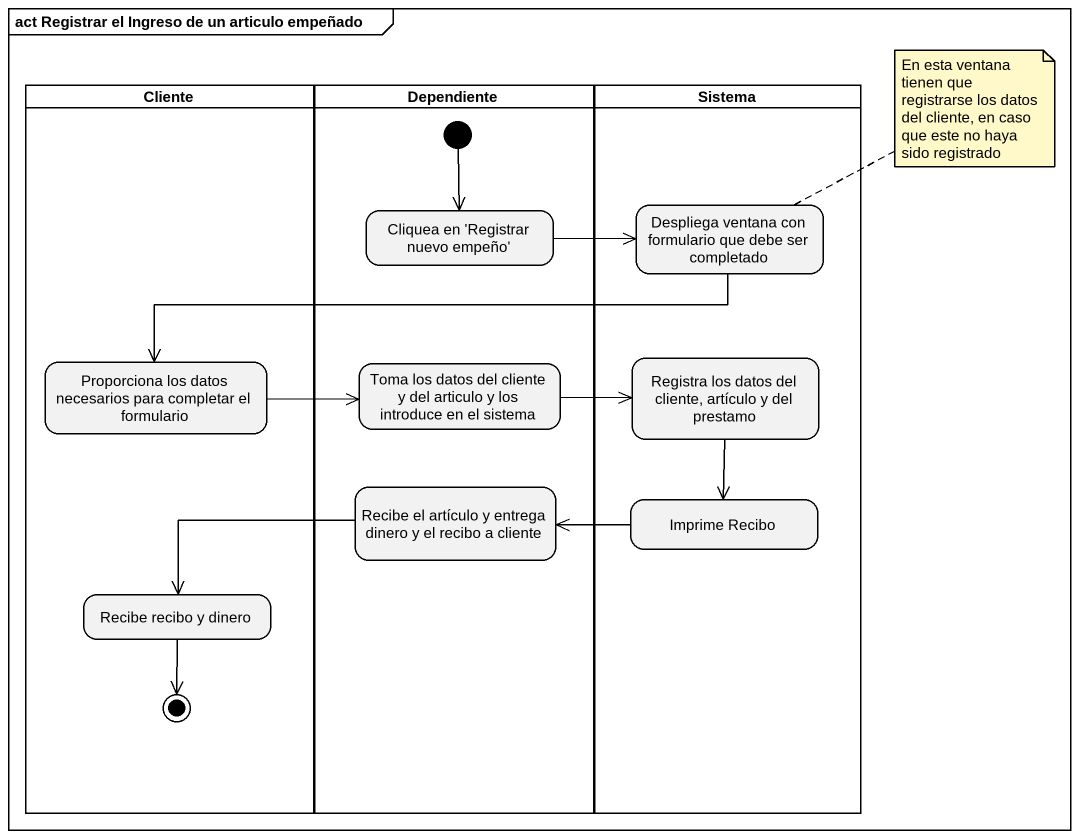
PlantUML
@startuml
mainframe act Registrar el Ingreso de un articulo empeñado
hide empty description
state Cliente <<partition>> {
  state "Proporciona los datos necesarios para completar el formulario" as Proporciona_los_datos
  state "Recibe recibo y dinero" as Recibe_recibo_y_dinero
  Recibe_recibo_y_dinero --> [*]
}
state Dependiente <<partition>> {
  state "Cliquea en 'Registrar nuevo empeño'" as Cliquea_en_Registrar_nuevo
  state "Toma los datos del cliente y del articulo y los introduce en el sistema" as Toma_los_datos_del_cliente
  state "Recibe el artículo y entrega dinero y el recibo a cliente" as Recibe_el_artículo_y
  [*] --> Cliquea_en_Registrar_nuevo
}
state Sistema <<partition>> {
  state "Despliega ventana con formulario que debe ser completado" as Despliega_ventana_con
  state "Registra los datos del cliente, artículo y del prestamo" as Registra_los_datos_del
  state "Imprime Recibo" as Imprime_Recibo
}
Cliquea_en_Registrar_nuevo -right-> Despliega_ventana_con
Despliega_ventana_con -left-> Proporciona_los_datos
Proporciona_los_datos -right-> Toma_los_datos_del_cliente
Toma_los_datos_del_cliente -right-> Registra_los_datos_del
Registra_los_datos_del --> Imprime_Recibo
Recibe_el_artículo_y -left-> Recibe_recibo_y_dinero
Imprime_Recibo -left-> Recibe_el_artículo_y
note right of Despliega_ventana_con : En esta ventana tienen que registrarse los datos del cliente, en caso que este no haya sido registrado
@enduml
